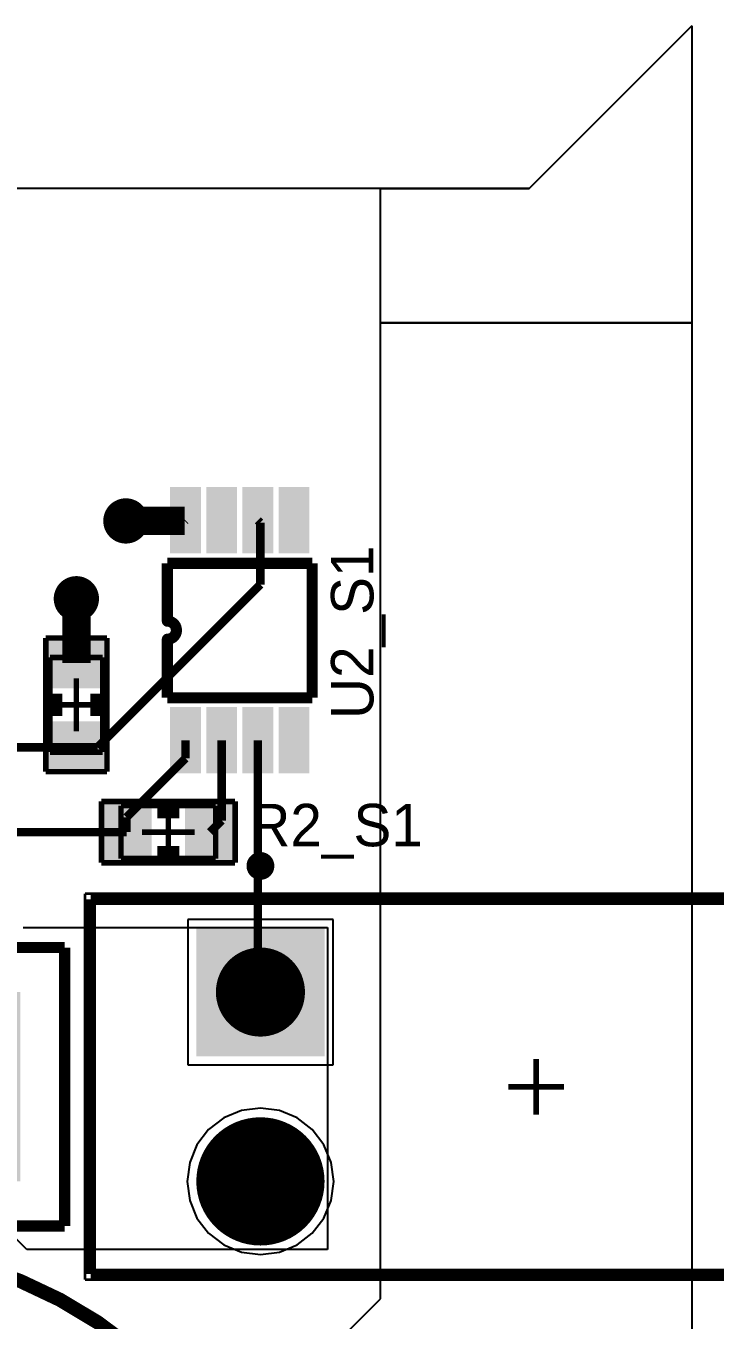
# Model space of a CAD drawing. Header units: millimetres. Extents: x 0.99 to 5.75, y 0.99 to 4.93.
# Drawn here: x 4.559 to 5.047, y 1.58 to 2.495 of the extents above; entities that cross this region are included whole.
import ezdxf

# ---------------------------------------------------------------- set-up
doc = ezdxf.new("R2010")
doc.units = ezdxf.units.MM
doc.header["$MEASUREMENT"] = 0
for name, color, linetype in [('BottomLayer', 5, 'Continuous'), ('BottomSolder', 6, 'Continuous'), ('Mechanical13', 56, 'Continuous'), ('Mechanical15', 56, 'Continuous'), ('MultiLayer', 9, 'Continuous'), ('PadHoleLayer', 156, 'Continuous'), ('TopLayer', 1, 'Continuous'), ('TopOverlay', 2, 'Continuous'), ('TopPaste', 8, 'Continuous'), ('TopSolder', 216, 'Continuous'), ('ViaHoleLayer', 16, 'Continuous')]:
    doc.layers.add(name, color=color, linetype=linetype)

# ---------------------------------------------------------------- blocks, each defined once
blk = doc.blocks.new('UCS2D151MHD1TN_1')
at = {"layer": 'BottomLayer', "const_width": 0.03}
blk.add_lwpolyline([(0.13, 0.17, 1), (0.16, 0.17, 1)], format="xyb", close=True, dxfattribs=at)
at = {"layer": 'BottomLayer'}
blk.add_solid([(-0.18, 0.14), (-0.12, 0.14), (-0.18, 0.2), (-0.12, 0.2)], dxfattribs=at)
at = {"layer": 'BottomSolder', "const_width": 0.034}
blk.add_lwpolyline([(0.128, 0.17, 1), (0.162, 0.17, 1)], format="xyb", close=True, dxfattribs=at)
at = {"layer": 'BottomSolder'}
blk.add_solid([(-0.184, 0.136), (-0.116, 0.136), (-0.184, 0.204), (-0.116, 0.204)], dxfattribs=at)
at = {"layer": 'MultiLayer', "const_width": 0.03}
blk.add_lwpolyline([(0.13, 0.17, 1), (0.16, 0.17, 1)], format="xyb", close=True, dxfattribs=at)
at = {"layer": 'MultiLayer'}
blk.add_solid([(-0.18, 0.14), (-0.12, 0.14), (-0.18, 0.2), (-0.12, 0.2)], dxfattribs=at)
at = {"layer": 'PadHoleLayer', "const_width": 0.0175}
for points in [[(-0.15875, 0.17, 1), (-0.14125, 0.17, 1)], [(0.13625, 0.17, 1), (0.15375, 0.17, 1)]]:
    blk.add_lwpolyline(points, format="xyb", close=True, dxfattribs=at)
at = {"layer": 'TopLayer', "const_width": 0.03}
blk.add_lwpolyline([(0.13, 0.17, 1), (0.16, 0.17, 1)], format="xyb", close=True, dxfattribs=at)
at = {"layer": 'TopLayer'}
blk.add_solid([(-0.18, 0.14), (-0.12, 0.14), (-0.18, 0.2), (-0.12, 0.2)], dxfattribs=at)
at = {"layer": 'TopOverlay'}
for p, q in [((-0.0550065, 0.1899838), (-0.0550065, 0.1499968)), ((-0.075, 0.1699903), (-0.0350129, 0.1699903))]:
    blk.add_line(p, q, dxfattribs=at)
for points, const_width in [([(0.3133855, 0.17, 1), (-0.3165355, 0.17, 1)], 0.01), ([(-0.3190355, 0.17, 1), (-0.3140355, 0.17, 1)], 0.005), ([(0.3108855, 0.17, 1), (0.3158855, 0.17, 1)], 0.005)]:
    blk.add_lwpolyline(points, format="xyb", close=True, dxfattribs=dict(at, const_width=const_width))
at = {"layer": 'TopSolder', "const_width": 0.034}
blk.add_lwpolyline([(0.128, 0.17, 1), (0.162, 0.17, 1)], format="xyb", close=True, dxfattribs=at)
at = {"layer": 'TopSolder'}
blk.add_solid([(-0.184, 0.136), (-0.116, 0.136), (-0.184, 0.204), (-0.116, 0.204)], dxfattribs=at)
blk = doc.blocks.new('HV7802_47')
at = {"layer": 'TopLayer'}
for points in [[(-0.0194882, -0.0068897), (0.0194882, -0.0068897), (-0.0194882, 0.0068897), (0.0194882, 0.0068897)], [(0.1360236, -0.0068897), (0.175, -0.0068897), (0.1360236, 0.0068897), (0.175, 0.0068897)], [(-0.0194882, -0.0324803), (0.0194882, -0.0324803), (-0.0194882, -0.0187009), (0.0194882, -0.0187009)], [(0.1360236, -0.0324803), (0.175, -0.0324803), (0.1360236, -0.0187009), (0.175, -0.0187009)], [(-0.0194882, -0.0580709), (0.0194882, -0.0580709), (-0.0194882, -0.0442915), (0.0194882, -0.0442915)], [(0.1360236, -0.0580709), (0.175, -0.0580709), (0.1360236, -0.0442915), (0.175, -0.0442915)], [(-0.0194882, -0.0836615), (0.0194882, -0.0836615), (-0.0194882, -0.0698821), (0.0194882, -0.0698821)], [(0.1360236, -0.0836615), (0.175, -0.0836615), (0.1360236, -0.0698821), (0.175, -0.0698821)]]:
    blk.add_solid(points, dxfattribs=at)
at = {"layer": 'TopOverlay', "const_width": 0.007874}
for points in [[(0.03, 0.0127953), (0.03, -0.0895671)], [(0.03, 0.0127953), (0.0713583, 0.0127953)], [(0.0841535, 0.0127953), (0.125, 0.0127953)], [(0.125, 0.0127953), (0.125, -0.0895671)], [(0.03, -0.0895671), (0.125, -0.0895671)]]:
    blk.add_lwpolyline(points, dxfattribs=at)
blk.add_lwpolyline([(0.0841535, 0.0127953, -0.9999999999999999), (0.0713583, 0.0127953)], format="xyb", dxfattribs=at)
at = {"layer": 'TopOverlay', "const_width": 0.003937}
for points in [[(0.0693898, 0.0127953, 1), (0.0733268, 0.0127953, 1)], [(0.082185, 0.0127953, 1), (0.086122, 0.0127953, 1)]]:
    blk.add_lwpolyline(points, format="xyb", close=True, dxfattribs=at)
at = {"layer": 'TopPaste'}
for points in [[(-0.0194882, -0.0068897), (0.0194882, -0.0068897), (-0.0194882, 0.0068897), (0.0194882, 0.0068897)], [(0.1360236, -0.0068897), (0.175, -0.0068897), (0.1360236, 0.0068897), (0.175, 0.0068897)], [(-0.0194882, -0.0324803), (0.0194882, -0.0324803), (-0.0194882, -0.0187009), (0.0194882, -0.0187009)], [(0.1360236, -0.0324803), (0.175, -0.0324803), (0.1360236, -0.0187009), (0.175, -0.0187009)], [(-0.0194882, -0.0580709), (0.0194882, -0.0580709), (-0.0194882, -0.0442915), (0.0194882, -0.0442915)], [(0.1360236, -0.0580709), (0.175, -0.0580709), (0.1360236, -0.0442915), (0.175, -0.0442915)], [(-0.0194882, -0.0836615), (0.0194882, -0.0836615), (-0.0194882, -0.0698821), (0.0194882, -0.0698821)], [(0.1360236, -0.0836615), (0.175, -0.0836615), (0.1360236, -0.0698821), (0.175, -0.0698821)]]:
    blk.add_solid(points, dxfattribs=at)
at = {"layer": 'TopSolder'}
for points in [[(-0.0234882, -0.0108897), (0.0234882, -0.0108897), (-0.0234882, 0.0108897), (0.0234882, 0.0108897)], [(0.1320236, -0.0108897), (0.179, -0.0108897), (0.1320236, 0.0108897), (0.179, 0.0108897)], [(-0.0234882, -0.0364803), (0.0234882, -0.0364803), (-0.0234882, -0.0147009), (0.0234882, -0.0147009)], [(0.1320236, -0.0364803), (0.179, -0.0364803), (0.1320236, -0.0147009), (0.179, -0.0147009)], [(-0.0234882, -0.0620709), (0.0234882, -0.0620709), (-0.0234882, -0.0402915), (0.0234882, -0.0402915)], [(0.1320236, -0.0620709), (0.179, -0.0620709), (0.1320236, -0.0402915), (0.179, -0.0402915)], [(-0.0234882, -0.0876615), (0.0234882, -0.0876615), (-0.0234882, -0.0658821), (0.0234882, -0.0658821)], [(0.1320236, -0.0876615), (0.179, -0.0876615), (0.1320236, -0.0658821), (0.179, -0.0658821)]]:
    blk.add_solid(points, dxfattribs=at)
blk = doc.blocks.new('J1_0603_51')
at = {"layer": 'Mechanical13', "const_width": 0.003937}
for points in [[(-0.0334645, -0.0187007), (-0.0334645, 0.0187009)], [(0.0334646, 0.0187009), (-0.0334645, 0.0187009)], [(0.0334646, -0.0187007), (0.0334646, 0.0187009)], [(0.0334646, -0.0187007), (-0.0334645, -0.0187007)]]:
    blk.add_lwpolyline(points, dxfattribs=at)
at = {"layer": 'Mechanical15', "const_width": 0.003937}
for points in [[(-0.047244, -0.0216535), (-0.047244, 0.0216536)], [(0.0472442, 0.0216536), (-0.047244, 0.0216536)], [(1e-07, -0.0187007), (1e-07, 0.0187009)], [(0.0472442, -0.0216535), (0.0472442, 0.0216536)], [(0.0187008, 1e-07), (-0.0187007, 1e-07)], [(0.0472442, -0.0216535), (-0.047244, -0.0216535)]]:
    blk.add_lwpolyline(points, dxfattribs=at)
at = {"layer": 'TopLayer'}
for points in [[(-0.015748, -0.0177164), (-0.015748, 0.0177166), (-0.043307, -0.0177164), (-0.043307, 0.0177166)], [(0.0433071, -0.0177164), (0.0433071, 0.0177166), (0.0157481, -0.0177164), (0.0157481, 0.0177166)]]:
    blk.add_solid(points, dxfattribs=at)
at = {"layer": 'TopOverlay', "const_width": 0.007874}
for points in [[(0.0078741, 0.0137796), (-0.007874, 0.0137796)], [(0.0078741, -0.0137795), (-0.007874, -0.0137795)]]:
    blk.add_lwpolyline(points, dxfattribs=at)
at = {"layer": 'TopPaste'}
for points in [[(-0.015748, -0.0177164), (-0.015748, 0.0177166), (-0.043307, -0.0177164), (-0.043307, 0.0177166)], [(0.0433071, -0.0177164), (0.0433071, 0.0177166), (0.0157481, -0.0177164), (0.0157481, 0.0177166)]]:
    blk.add_solid(points, dxfattribs=at)
at = {"layer": 'TopSolder'}
for points in [[(-0.011748, -0.0217164), (-0.011748, 0.0217166), (-0.047307, -0.0217164), (-0.047307, 0.0217166)], [(0.0473071, -0.0217164), (0.0473071, 0.0217166), (0.0117481, -0.0217164), (0.0117481, 0.0217166)]]:
    blk.add_solid(points, dxfattribs=at)
blk = doc.blocks.new('J1_0603_52')
at = {"layer": 'Mechanical13', "const_width": 0.003937}
for points in [[(-0.0334645, 0.0187009), (-0.0334645, -0.0187007)], [(0.0334646, 0.0187009), (-0.0334645, 0.0187009)], [(0.0334646, 0.0187009), (0.0334646, -0.0187007)], [(0.0334646, -0.0187007), (-0.0334645, -0.0187007)]]:
    blk.add_lwpolyline(points, dxfattribs=at)
at = {"layer": 'Mechanical15', "const_width": 0.003937}
for points in [[(-0.047244, 0.0216536), (-0.047244, -0.0216535)], [(0.0472442, 0.0216536), (-0.047244, 0.0216536)], [(1e-07, 0.0187009), (1e-07, -0.0187007)], [(0.0472442, 0.0216536), (0.0472442, -0.0216535)], [(0.0187008, 1e-07), (-0.0187007, 1e-07)], [(0.0472442, -0.0216535), (-0.047244, -0.0216535)]]:
    blk.add_lwpolyline(points, dxfattribs=at)
at = {"layer": 'TopLayer'}
for points in [[(-0.015748, -0.0177164), (-0.015748, 0.0177166), (-0.043307, -0.0177164), (-0.043307, 0.0177166)], [(0.0433071, -0.0177164), (0.0433071, 0.0177166), (0.0157481, -0.0177164), (0.0157481, 0.0177166)]]:
    blk.add_solid(points, dxfattribs=at)
at = {"layer": 'TopOverlay', "const_width": 0.007874}
for points in [[(0.0078741, 0.0137796), (-0.007874, 0.0137796)], [(0.0078741, -0.0137795), (-0.007874, -0.0137795)]]:
    blk.add_lwpolyline(points, dxfattribs=at)
at = {"layer": 'TopPaste'}
for points in [[(-0.015748, -0.0177164), (-0.015748, 0.0177166), (-0.043307, -0.0177164), (-0.043307, 0.0177166)], [(0.0433071, -0.0177164), (0.0433071, 0.0177166), (0.0157481, -0.0177164), (0.0157481, 0.0177166)]]:
    blk.add_solid(points, dxfattribs=at)
at = {"layer": 'TopSolder'}
for points in [[(-0.011748, -0.0217164), (-0.011748, 0.0217166), (-0.047307, -0.0217164), (-0.047307, 0.0217166)], [(0.0473071, -0.0217164), (0.0473071, 0.0217166), (0.0117481, -0.0217164), (0.0117481, 0.0217166)]]:
    blk.add_solid(points, dxfattribs=at)
blk = doc.blocks.new('R___2512_53')
at = {"layer": 'TopLayer'}
for points in [[(-0.1062991, -0.0629921), (-0.0669291, -0.0629921), (-0.1062991, 0.0629921), (-0.0669291, 0.0629921)], [(0.0669292, -0.0629921), (0.1062992, -0.0629921), (0.0669292, 0.0629921), (0.1062992, 0.0629921)]]:
    blk.add_solid(points, dxfattribs=at)
at = {"layer": 'TopOverlay', "const_width": 0.007874}
for points in [[(-0.1417322, 0), (-0.1417322, 0.0984252)], [(-0.1417322, 0.0984252), (0.1417323, 0.0984252)], [(0.1417323, -0.0984252), (0.1417323, 0.0984252)], [(-0.1417322, -0.0984252), (-0.1417322, 0)], [(-0.1417322, -0.0984252), (0.1417323, -0.0984252)]]:
    blk.add_lwpolyline(points, dxfattribs=at)
at = {"layer": 'TopPaste'}
for points in [[(-0.1062991, -0.0629921), (-0.0669291, -0.0629921), (-0.1062991, 0.0629921), (-0.0669291, 0.0629921)], [(0.0669292, -0.0629921), (0.1062992, -0.0629921), (0.0669292, 0.0629921), (0.1062992, 0.0629921)]]:
    blk.add_solid(points, dxfattribs=at)
at = {"layer": 'TopSolder'}
for points in [[(-0.1102991, -0.0669921), (-0.0629291, -0.0669921), (-0.1102991, 0.0669921), (-0.0629291, 0.0669921)], [(0.0629292, -0.0669921), (0.1102992, -0.0669921), (0.0629292, 0.0669921), (0.1102992, 0.0669921)]]:
    blk.add_solid(points, dxfattribs=at)
blk = doc.blocks.new('KSTN_3568_V_54')
at = {"layer": 'BottomLayer', "const_width": 0.0413386}
for points in [[(0.1742126, 0.0669291, 1), (0.2155512, 0.0669291, 1)], [(-0.2155512, -0.0669291, 1), (-0.1742126, -0.0669291, 1)], [(0.1742126, -0.0669291, 1), (0.2155512, -0.0669291, 1)]]:
    blk.add_lwpolyline(points, format="xyb", close=True, dxfattribs=at)
at = {"layer": 'BottomLayer'}
blk.add_solid([(-0.2362205, 0.0255905), (-0.1535433, 0.0255905), (-0.2362205, 0.1082677), (-0.1535433, 0.1082677)], dxfattribs=at)
at = {"layer": 'BottomSolder', "const_width": 0.0453386}
for points in [[(0.1722126, 0.0669291, 1), (0.2175512, 0.0669291, 1)], [(-0.2175512, -0.0669291, 1), (-0.1722126, -0.0669291, 1)], [(0.1722126, -0.0669291, 1), (0.2175512, -0.0669291, 1)]]:
    blk.add_lwpolyline(points, format="xyb", close=True, dxfattribs=at)
at = {"layer": 'BottomSolder'}
blk.add_solid([(-0.2402205, 0.0215905), (-0.1495433, 0.0215905), (-0.2402205, 0.1122677), (-0.1495433, 0.1122677)], dxfattribs=at)
at = {"layer": 'Mechanical13', "const_width": 0.003937}
for points in [[(-0.3149606, -0.1324803), (-0.3149606, 0.1324803)], [(-0.3149606, 0.1324803), (0.3149606, 0.1324803)], [(0.3149606, -0.1324803), (0.3149606, 0.1324803)], [(-0.3149606, -0.1324803), (0.3149606, -0.1324803)]]:
    blk.add_lwpolyline(points, dxfattribs=at)
at = {"layer": 'Mechanical15'}
for points, const_width in [([(-0.3188976, -0.1364173), (-0.3188976, 0.1364173)], 0.0019685), ([(-0.3188976, 0.1364173), (0.3188976, 0.1364173)], 0.0019685), ([(0.3188976, -0.1364173), (0.3188976, 0.1364173)], 0.0019685), ([(0, -0.019685), (0, 0.019685)], 0.003937), ([(-0.019685, 0), (0.019685, 0)], 0.003937), ([(-0.3188976, -0.1364173), (0.3188976, -0.1364173)], 0.0019685)]:
    blk.add_lwpolyline(points, dxfattribs=dict(at, const_width=const_width))
at = {"layer": 'MultiLayer', "const_width": 0.0413386}
for points in [[(0.1742126, 0.0669291, 1), (0.2155512, 0.0669291, 1)], [(-0.2155512, -0.0669291, 1), (-0.1742126, -0.0669291, 1)], [(0.1742126, -0.0669291, 1), (0.2155512, -0.0669291, 1)]]:
    blk.add_lwpolyline(points, format="xyb", close=True, dxfattribs=at)
at = {"layer": 'MultiLayer'}
blk.add_solid([(-0.2362205, 0.0255905), (-0.1535433, 0.0255905), (-0.2362205, 0.1082677), (-0.1535433, 0.1082677)], dxfattribs=at)
at = {"layer": 'PadHoleLayer', "const_width": 0.031496}
for points in [[(-0.2106299, 0.0669291, 1), (-0.1791339, 0.0669291, 1)], [(0.1791339, 0.0669291, 1), (0.2106299, 0.0669291, 1)], [(-0.2106299, -0.0669291, 1), (-0.1791339, -0.0669291, 1)], [(0.1791339, -0.0669291, 1), (0.2106299, -0.0669291, 1)]]:
    blk.add_lwpolyline(points, format="xyb", close=True, dxfattribs=at)
at = {"layer": 'TopLayer', "const_width": 0.0413386}
for points in [[(0.1742126, 0.0669291, 1), (0.2155512, 0.0669291, 1)], [(-0.2155512, -0.0669291, 1), (-0.1742126, -0.0669291, 1)], [(0.1742126, -0.0669291, 1), (0.2155512, -0.0669291, 1)]]:
    blk.add_lwpolyline(points, format="xyb", close=True, dxfattribs=at)
at = {"layer": 'TopLayer'}
blk.add_solid([(-0.2362205, 0.0255905), (-0.1535433, 0.0255905), (-0.2362205, 0.1082677), (-0.1535433, 0.1082677)], dxfattribs=at)
at = {"layer": 'TopOverlay'}
for points, const_width in [([(-0.1899606, 0.1561023, 1), (-0.1998032, 0.1561023, 1)], 0.0098425), ([(-0.2022638, 0.1561023, 1), (-0.1973426, 0.1561023, 1)], 0.0049212), ([(-0.1924212, 0.1561023, 1), (-0.1875, 0.1561023, 1)], 0.0049212)]:
    blk.add_lwpolyline(points, format="xyb", close=True, dxfattribs=dict(at, const_width=const_width))
at = {"layer": 'TopOverlay', "const_width": 0.007874}
for points in [[(-0.3149606, 0.1324803), (0.3149606, 0.1324803)], [(-0.3149606, -0.1324803), (-0.3149606, 0.1324803)], [(0.3149606, -0.1324803), (0.3149606, 0.1324803)], [(-0.3149606, -0.1324803), (0.3149606, -0.1324803)]]:
    blk.add_lwpolyline(points, dxfattribs=at)
at = {"layer": 'TopSolder', "const_width": 0.0453386}
for points in [[(0.1722126, 0.0669291, 1), (0.2175512, 0.0669291, 1)], [(-0.2175512, -0.0669291, 1), (-0.1722126, -0.0669291, 1)], [(0.1722126, -0.0669291, 1), (0.2175512, -0.0669291, 1)]]:
    blk.add_lwpolyline(points, format="xyb", close=True, dxfattribs=at)
at = {"layer": 'TopSolder'}
blk.add_solid([(-0.2402205, 0.0215905), (-0.1495433, 0.0215905), (-0.2402205, 0.1122677), (-0.1495433, 0.1122677)], dxfattribs=at)

msp = doc.modelspace()

# ---------------------------------------------------------------- linework, layer by layer
at = {"layer": 'BottomLayer'}
for p, q in [((4.7764567, 1.8632677), (4.6737795, 1.8632677)), ((4.6737795, 1.8632677), (4.6737795, 1.7605905)), ((4.7764567, 1.7605905), (4.7764567, 1.8632677)), ((4.6737795, 1.7605905), (4.7764567, 1.7605905)), ((4.7251181, 1.7298525), (4.711716, 1.7280881)), ((4.7385202, 1.7280881), (4.7251181, 1.7298525)), ((4.6992273, 1.7229151), (4.688503, 1.714686)), ((4.711716, 1.7280881), (4.6992273, 1.7229151)), ((4.7510089, 1.7229151), (4.7385202, 1.7280881)), ((4.7617332, 1.714686), (4.7510089, 1.7229151)), ((4.688503, 1.714686), (4.6802739, 1.7039617)), ((4.7699623, 1.7039617), (4.7617332, 1.714686)), ((4.6802739, 1.7039617), (4.6751009, 1.691473)), ((4.7751353, 1.691473), (4.7699623, 1.7039617)), ((4.6751009, 1.691473), (4.6733365, 1.6780709)), ((4.7768997, 1.6780709), (4.7751353, 1.691473)), ((4.6733365, 1.6780709), (4.6751009, 1.6646688)), ((4.7751353, 1.6646688), (4.7768997, 1.6780709)), ((4.6751009, 1.6646688), (4.6802739, 1.6521801)), ((4.7699623, 1.6521801), (4.7751353, 1.6646688)), ((4.6802739, 1.6521801), (4.688503, 1.6414558)), ((4.7617332, 1.6414558), (4.7699623, 1.6521801)), ((4.688503, 1.6414558), (4.6992273, 1.6332267)), ((4.7510089, 1.6332267), (4.7617332, 1.6414558)), ((4.6992273, 1.6332267), (4.711716, 1.6280537)), ((4.7385202, 1.6280537), (4.7510089, 1.6332267)), ((4.711716, 1.6280537), (4.7251181, 1.6262893)), ((4.7251181, 1.6262893), (4.7385202, 1.6280537))]:
    msp.add_line(p, q, dxfattribs=at)
at = {"layer": 'BottomLayer', "const_width": 0.012}
for points in [[(4.624, 2.145, 1), (4.636, 2.145, 1)], [(4.589, 2.09, 1), (4.601, 2.09, 1)]]:
    msp.add_lwpolyline(points, format="xyb", close=True, dxfattribs=at)
at = {"layer": 'BottomSolder', "const_width": 0.016}
for points in [[(4.622, 2.145, 1), (4.638, 2.145, 1)], [(4.587, 2.09, 1), (4.603, 2.09, 1)]]:
    msp.add_lwpolyline(points, format="xyb", close=True, dxfattribs=at)
at = {"layer": 'MultiLayer', "const_width": 0.012}
for points in [[(4.624, 2.145, 1), (4.636, 2.145, 1)], [(4.589, 2.09, 1), (4.601, 2.09, 1)]]:
    msp.add_lwpolyline(points, format="xyb", close=True, dxfattribs=at)
at = {"layer": 'TopLayer'}
for p, q in [((5.0299997, 2.4949996), (4.915, 2.3799999)), ((4.9150001, 2.3799999), (5.0299996, 2.4949995)), ((5.0299996, 2.4949995), (5.03, 2.2849998)), ((4.915, 2.3799999), (4.19, 2.3800001)), ((4.81, 2.3799997), (4.9150001, 2.3799999)), ((4.81, 2.2849998), (4.81, 2.3799997)), ((4.8099998, 1.5949998), (4.8099999, 2.2849999)), ((4.8099999, 2.2849999), (5.03, 2.2849998)), ((5.03, 2.2849998), (4.81, 2.2849998)), ((5.03, 2.2849998), (5.0299997, 1.4699996)), ((4.5575, 1.8575), (4.7725, 1.8575)), ((4.7725, 1.8575), (4.7724998, 1.6300001)), ((4.5599994, 1.6299998), (4.5125, 1.6775)), ((4.7724998, 1.6300001), (4.5599994, 1.6299998)), ((4.7850002, 1.57), (4.8099998, 1.5949998))]:
    msp.add_line(p, q, dxfattribs=at)
at = {"layer": 'TopLayer', "const_width": 0.012}
for points in [[(4.624, 2.145, 1), (4.636, 2.145, 1)], [(4.589, 2.09, 1), (4.601, 2.09, 1)]]:
    msp.add_lwpolyline(points, format="xyb", close=True, dxfattribs=at)
at = {"layer": 'TopLayer'}
for points, const_width in [([(4.63, 2.145), (4.6716142, 2.145)], 0.02), ([(4.6716142, 2.145), (4.672126, 2.1455118)], 0.006), ([(4.7233072, 2.1455118), (4.725, 2.143819)], 0.006), ([(4.725, 2.1), (4.725, 2.143819)], 0.006), ([(4.595, 2.0445276), (4.595, 2.09)], 0.02), ([(4.61, 1.985), (4.725, 2.1)], 0.006), ([(4.595, 2.0445276), (4.5950001, 2.0445275)], 0.006), ([(4.505, 1.985), (4.61, 1.985)], 0.006), ([(4.672126, 1.977126), (4.672126, 1.99)], 0.006), ([(4.6977166, 1.933189), (4.6977166, 1.99)], 0.006), ([(4.7233072, 1.81374), (4.7233072, 1.99)], 0.006), ([(4.6304724, 1.9354724), (4.672126, 1.977126)], 0.006), ([(4.6304724, 1.9249999), (4.6304724, 1.9354724)], 0.006), ([(4.6895275, 1.9249999), (4.6977166, 1.933189)], 0.006), ([(4.2849999, 1.9249999), (4.6304724, 1.9249999)], 0.006), ([(4.7233072, 1.81374), (4.7251181, 1.8119291)], 0.006)]:
    msp.add_lwpolyline(points, dxfattribs=dict(at, const_width=const_width))
at = {"layer": 'TopSolder', "const_width": 0.016}
for points in [[(4.622, 2.145, 1), (4.638, 2.145, 1)], [(4.587, 2.09, 1), (4.603, 2.09, 1)]]:
    msp.add_lwpolyline(points, format="xyb", close=True, dxfattribs=at)
at = {"layer": 'ViaHoleLayer', "const_width": 0.0065}
for points in [[(4.62675, 2.145, 1), (4.63325, 2.145, 1)], [(4.59175, 2.09, 1), (4.59825, 2.09, 1)]]:
    msp.add_lwpolyline(points, format="xyb", close=True, dxfattribs=at)

# ---------------------------------------------------------------- block references
for name, p, rotation in [('HV7802_47', (4.672126, 1.99), 90), ('J1_0603_51', (4.595, 2.015), 270), ('J1_0603_52', (4.66, 1.925), 180), ('KSTN_3568_V_54', (4.92, 1.745), 360), ('R___2512_53', (4.445, 1.745), 360), ('UCS2D151MHD1TN_1', (4.265, 1.315), 270)]:
    msp.add_blockref(name, p, dxfattribs=dict(rotation=rotation))

# ---------------------------------------------------------------- texts
at = {"layer": 'TopOverlay'}
msp.add_text('U2_S1', height=0.03, rotation=90, dxfattribs=at).set_placement((4.805, 2.005))
msp.add_text('R2_S1', height=0.03, dxfattribs=at).set_placement((4.7172834, 1.915))

doc.saveas('drawing.dxf')
